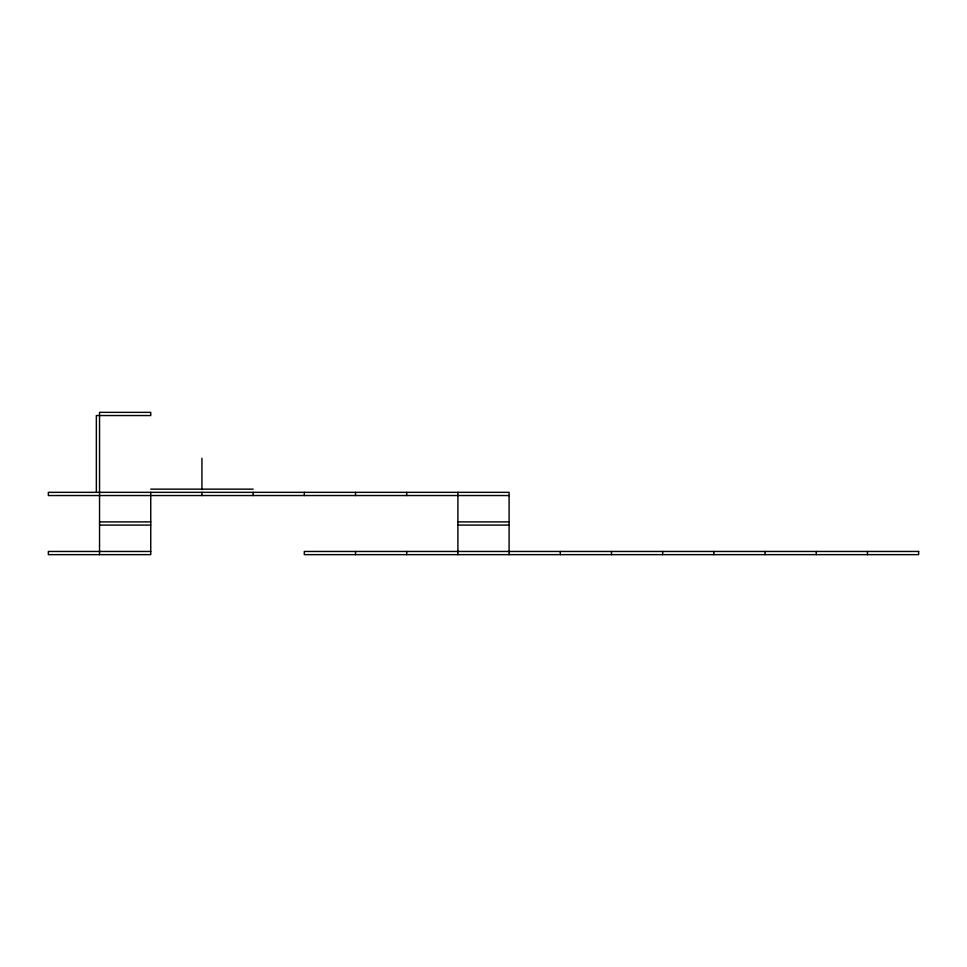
<?xml version="1.0" encoding="UTF-8"?>
<svg xmlns="http://www.w3.org/2000/svg" width="967" height="967" viewBox="0 0 967 967"><rect width="100%" height="100%" fill="white"/><g stroke="black" fill="none" stroke-linecap="round" stroke-linejoin="round"><path stroke-width="1.45" d="M150.743 489.145L253.124 489.145M509.101 495.539L48.35 495.539L48.35 492.336L509.101 492.336L509.101 554.647M99.541 521.89L150.743 521.89M457.899 521.89L509.101 521.89M99.541 525.093L150.743 525.093M457.899 525.093L509.101 525.093M150.743 551.456L48.35 551.456L48.35 554.647L150.743 554.647L150.743 492.336M867.459 551.456L867.459 554.647M816.257 551.456L816.257 554.647M765.066 551.456L765.066 554.647M713.876 551.456L713.876 554.647M662.685 551.456L662.685 554.647M611.482 551.456L611.482 554.647M560.292 551.456L560.292 554.647M457.899 492.336L457.899 554.647M406.708 492.336L406.708 495.539M406.708 551.456L406.708 554.647M355.518 492.336L355.518 495.539M355.518 551.456L355.518 554.647M304.315 492.336L304.315 495.539M253.124 492.336L253.124 495.539M201.934 458.298L201.934 489.58M201.934 492.336L201.934 495.539M99.541 554.647L99.541 412.353L150.743 412.353L150.743 415.544L96.349 415.544L96.349 492.336M918.65 551.456L304.315 551.456L304.315 554.647L918.65 554.647L918.65 551.456"/></g></svg>
